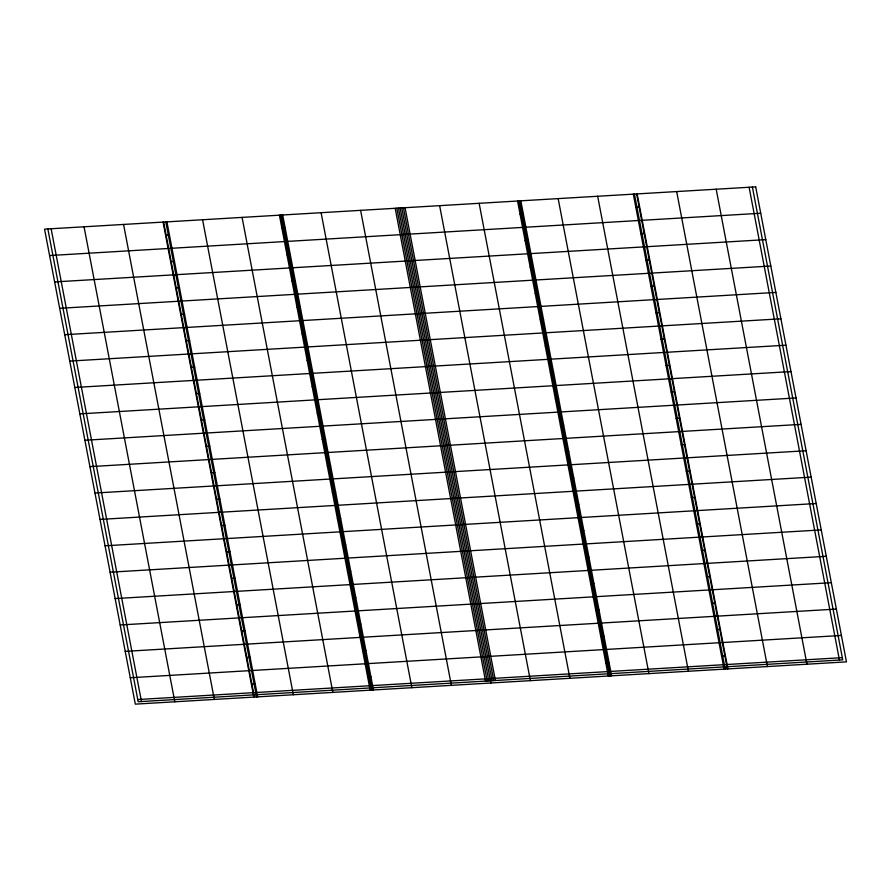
<?xml version="1.0" encoding="UTF-8"?>
<svg xmlns="http://www.w3.org/2000/svg" width="891" height="891" viewBox="0 0 891 891"><rect width="100%" height="100%" fill="white"/><g stroke="black" fill="none" stroke-linecap="round" stroke-linejoin="round"><path stroke-width="1.34" d="M166.138 235.257L169.435 235.068M281.924 228.374L285.22 228.185M520.066 214.219L523.362 214.018M635.851 207.336L639.137 207.135M49.595 255.539L760.736 213.25M171.183 261.653L174.48 261.453M286.969 254.77L290.254 254.57M525.111 240.603L528.396 240.414M640.885 233.72L644.182 233.52M54.629 281.924L765.77 239.634M176.229 288.038L179.525 287.838M292.003 281.155L295.3 280.955M530.156 266.988L533.442 266.799M645.93 260.105L649.227 259.916M59.675 308.308L770.815 266.03M181.274 314.423L184.56 314.233M297.048 307.54L300.345 307.35M535.19 293.384L538.487 293.184M650.976 286.501L654.261 286.301M64.72 334.704L775.861 292.415M186.308 340.819L189.605 340.618M302.094 333.936L305.379 333.735M540.236 319.769L543.532 319.579M656.021 312.886L659.307 312.685M69.765 361.089L780.906 318.8M191.353 367.203L194.65 367.003M307.139 360.32L310.424 360.12M545.281 346.154L548.566 345.964M661.055 339.271L664.352 339.081M74.799 387.474L785.94 345.196M196.399 393.588L199.684 393.399M312.173 386.705L315.47 386.516M550.315 372.549L553.612 372.349M666.1 365.666L669.397 365.466M79.845 413.87L790.985 371.58M201.444 419.984L204.73 419.784M317.218 413.101L320.515 412.901M555.36 398.934L558.657 398.745M671.146 392.051L674.431 391.851M84.89 440.254L796.031 397.965M206.478 446.369L209.775 446.168M322.264 439.486L325.549 439.285M560.406 425.319L563.702 425.13M676.18 418.436L679.477 418.247M89.935 466.639L801.065 424.361M211.523 472.753L214.82 472.564M327.298 465.87L330.594 465.681M565.451 451.715L568.736 451.514M681.225 444.832L684.522 444.631M94.969 493.035L806.11 450.746M216.569 499.149L219.854 498.949M332.343 492.255L335.64 492.066M570.485 478.099L573.782 477.899M686.27 471.216L689.556 471.016M100.015 519.42L811.155 477.13M221.603 525.534L224.9 525.334M337.388 518.651L340.685 518.451M575.53 504.484L578.827 504.295M691.316 497.601L694.601 497.412M105.06 545.804L816.201 503.526M226.648 551.919L229.945 551.729M342.434 545.036L345.719 544.846M580.576 530.88L583.861 530.68M696.35 523.997L699.647 523.797M110.094 572.2L821.235 529.911M231.693 578.315L234.979 578.114M347.468 571.421L350.764 571.231M585.621 557.265L588.906 557.064M701.395 550.382L704.692 550.181M115.139 598.585L826.28 556.296M236.739 604.699L240.024 604.499M352.513 597.816L355.81 597.616M590.655 583.65L593.952 583.46M706.44 576.767L709.726 576.577M120.185 624.97L831.325 582.692M241.773 631.084L245.07 630.895M357.558 624.201L360.844 624.012M595.7 610.045L598.997 609.845M711.475 603.162L714.771 602.962M125.23 651.366L836.371 609.076M246.818 657.48L250.115 657.28M362.604 650.586L365.889 650.397M600.746 636.43L604.031 636.23M716.52 629.547L719.817 629.347M130.264 677.75L841.405 635.461M251.863 683.865L255.149 683.664M367.638 676.982L370.934 676.781M605.78 662.815L609.076 662.626M721.565 655.932L724.862 655.743M137.76 699.546L842.318 657.647M752.394 187.054L842.741 659.852L138.183 701.74L47.847 228.954M749.108 187.255L839.445 660.042M716.186 189.215L806.945 664.207M676.67 191.565L767.429 666.546M637.165 193.904L727.925 668.896M636.62 193.937L727.379 668.929M634.425 194.071L725.185 669.063M633.323 194.138L724.082 669.13M597.661 196.254L688.42 671.246M558.156 198.604L648.915 673.596M520.834 200.831L611.594 675.812M519.743 200.887L610.502 675.879M518.64 200.954L609.399 675.946M517.548 201.021L608.308 676.013M479.135 203.304L569.895 678.296M439.631 205.654L530.39 680.646M405.06 207.714L495.396 680.501M403.411 207.803L493.748 680.601M401.763 207.904L492.11 680.702M400.115 208.004L490.885 682.996M398.477 208.104L488.814 680.891M396.829 208.204L487.165 680.991M395.181 208.294L485.517 681.092M360.61 210.354L451.369 685.346M321.105 212.704L411.865 687.696M282.692 214.987L373.452 689.979M281.601 215.054L372.36 690.046M280.498 215.121L371.257 690.113M279.406 215.188L370.166 690.169M242.085 217.404L332.844 692.396M202.58 219.754L293.339 694.746M166.918 221.87L257.677 696.862M165.815 221.937L256.575 696.929M163.621 222.071L254.381 697.063M163.075 222.104L253.835 697.096M123.571 224.454L214.33 699.435M84.055 226.793L174.814 701.785M51.132 228.753L141.48 701.551M755.691 186.865L44.55 229.143L135.309 704.135L846.45 661.857L755.691 186.865"/></g></svg>
